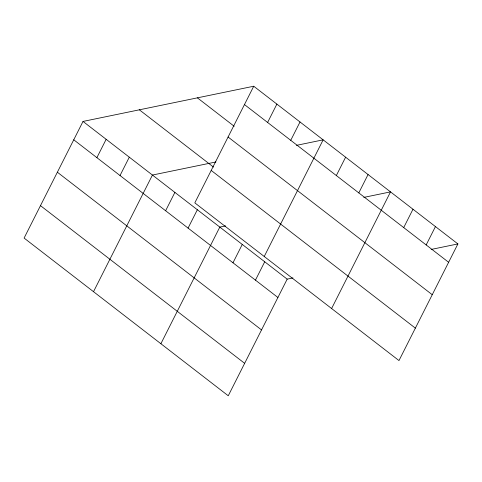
<?xml version="1.0" encoding="UTF-8"?>
<svg xmlns="http://www.w3.org/2000/svg" width="482" height="482" viewBox="0 0 482 482"><rect width="100%" height="100%" fill="white"/><g stroke="black" fill="none" stroke-linecap="round" stroke-linejoin="round"><path stroke-width="0.72" d="M253.737 86.23L194.818 202.868L398.982 360.566L457.9 243.928L253.737 86.23L83.018 121.434L24.1 238.072L228.263 395.77L287.182 279.132L292.96 277.939M96.888 157.662L106.154 139.304M120.024 175.532L129.297 157.18M93.514 291.688L152.433 175.05L215.936 161.958M165.621 210.748L174.894 192.396M188.076 228.1L197.349 209.742M267.606 122.452L276.879 104.1M160.886 343.732L219.804 227.094L225.582 225.901M290.742 140.328L300.015 121.976M232.993 262.792L242.265 244.44M264.232 256.484L323.151 139.846L296.43 145.359M255.454 280.138L264.72 261.786M336.34 175.544L345.612 157.192M358.801 192.89L368.067 174.538M331.61 308.528L390.528 191.884L363.802 197.397M403.711 227.588L412.984 209.236M426.172 244.934L435.445 226.582M431.173 249.435L457.9 243.928M244.47 104.582L448.628 262.28M197.403 97.846L234.186 126.26M228.082 137.015L432.246 294.713M139.358 109.818L213.502 167.085M211.206 170.435L415.363 328.134M83.018 121.434L287.182 279.132M73.746 139.786L277.909 297.484M57.364 172.219L261.527 329.917M40.482 205.639L244.645 363.338"/></g></svg>
